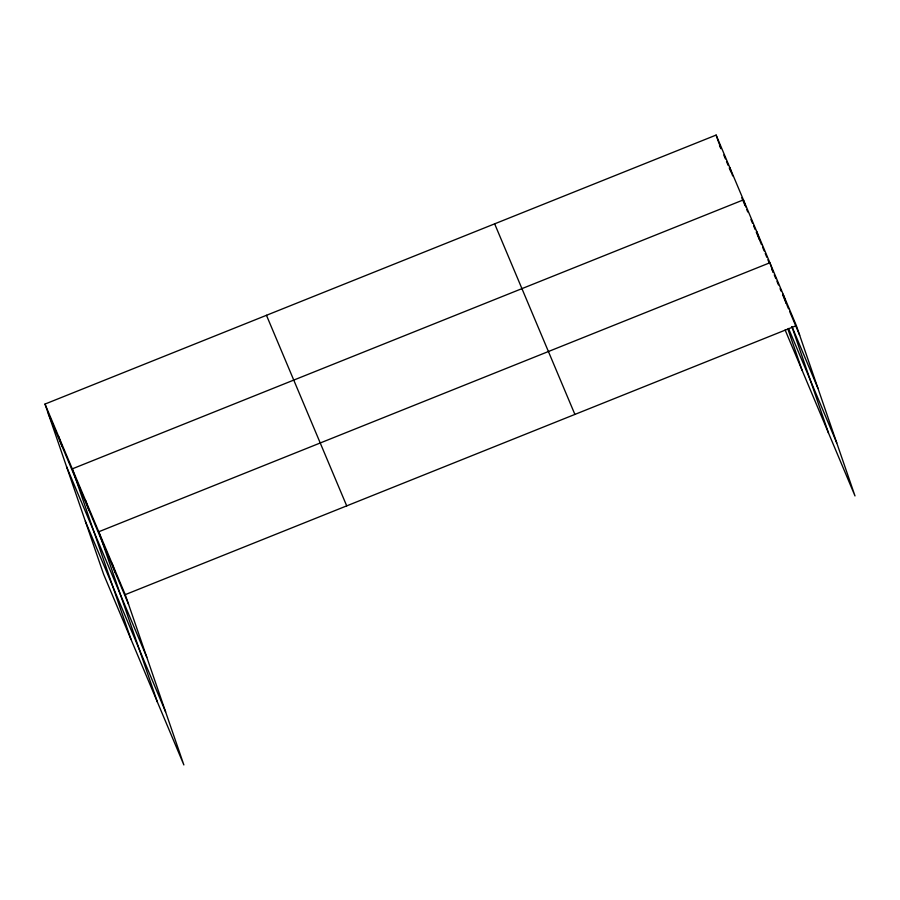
<?xml version="1.0" encoding="UTF-8"?>
<svg xmlns="http://www.w3.org/2000/svg" width="900" height="900" viewBox="0 0 900 900"><rect width="100%" height="100%" fill="white"/><g stroke="black" fill="none" stroke-linecap="round" stroke-linejoin="round"><path stroke-width="1.35" d="M45 404.066L125.235 594.641L183.87 764.933L103.635 574.346L45 404.066L716.13 135.067L796.365 325.654L855 495.934L785.126 329.985M125.235 594.641L796.365 325.654M721.058 148.534L719.426 144.653L720.799 148.624M723.791 155.014L725.423 158.906M726.514 161.494L728.156 165.386M729.248 167.974L730.879 171.866M741.791 197.786L745.065 205.56M746.707 209.453L747.765 211.961M750.938 219.51L752.535 223.279M753.592 225.799L755.179 229.567M756.236 232.088L759.42 239.636M759.949 240.896L761.535 244.665M762.592 247.185L764.179 250.954M765.236 253.474L766.834 257.243M767.891 259.762L769.477 263.531M771.592 268.56L773.19 272.34L769.883 262.755L98.764 531.754L157.399 702.034M774.248 274.849L775.834 278.629M776.891 281.149L778.477 284.918M780.064 288.686L781.133 291.206M782.719 294.975L786.42 303.784L783.124 294.199M786.949 305.044L788.546 308.812M789.604 311.332L799.661 335.228M791.977 326.632L817.92 388.26M788.546 328.444L836.741 442.901M494.651 223.841L574.898 414.416M266.468 315.293L346.714 505.879M48.296 413.64L128.543 604.226M66.555 466.673L146.801 657.259M85.376 521.314L165.611 711.9M791.899 326.678L828.518 433.046M756.641 231.311L759.533 239.692M745.886 207.056L743.411 199.868L72.281 468.855L130.916 639.146M787.894 329.051L802.046 370.159M729.765 167.468L732.656 175.849M716.13 135.067L719.01 143.449M112.005 563.197L115.301 572.771M85.522 500.31L88.819 509.884M58.646 436.455L61.943 446.04"/></g></svg>
